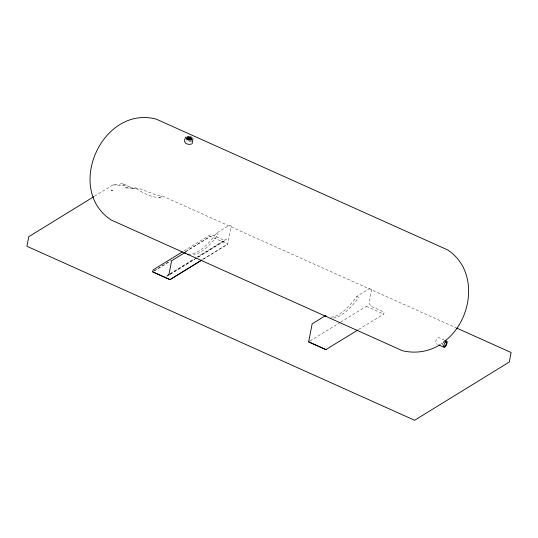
<?xml version="1.0" encoding="UTF-8"?>
<svg xmlns="http://www.w3.org/2000/svg" width="538" height="538" viewBox="0 0 538 538"><rect width="100%" height="100%" fill="white"/><g stroke="black" fill="none" stroke-linecap="round" stroke-linejoin="round"><path stroke-width="0.4" stroke-dasharray="2.69 2.02" d="M442.411 345.214L442.942 343.163M202.846 259.477L227.803 244.124L231.266 226.115L229.343 225.254L216.135 233.378L214.608 235.705A55.239 22.125 -65.8 0 1 189.356 254.198M358.658 329.438L383.735 314.105L384.119 312.107L370.245 305.88L370.05 304.548L369.034 303.62L371.812 289.188L369.888 288.328L356.681 296.451L355.147 298.778A55.239 22.125 -65.8 0 1 329.902 317.272M440.427 344.428L442.364 343.049M94.439 196.296L113.007 184.877L114.762 184.379L117.983 184.689L122.422 183.438L134.023 188.777L135.542 188.011C142.657 192.839 150.519 197.11 159.436 197.607L162.584 196.094L455.948 327.756M183.781 251.017L210.869 234.353L224.743 240.58L196.942 257.682M154.043 270.977L171.151 260.453M185.408 251.683L210.358 236.337L227.803 244.124M154.164 270.997L169.847 261.354M185.536 251.703L210.486 236.357M170.331 273.492L193.855 259.02M196.706 257.265L225.382 239.625L226.565 239.686L197.338 257.662M169.853 274.346L196.229 258.119M170.25 274.326L196.626 258.099M203.438 259.02L227.675 244.104M309.975 340.957L340.043 322.565M340.635 322.101L366.418 306.337M159.436 197.607L162.584 196.094M191.763 141.46L188.804 141.77L186.464 140.909M122.422 183.438L126.033 187.843L135.542 188.011M113.007 184.877L127.97 186.061M126.033 187.843L134.023 188.777L135.401 187.923L140.29 188.905L155.724 194.803L161.972 196.471M216.135 233.378L218.065 234.238L216.532 236.565A55.239 22.125 -65.8 0 1 193.7 254.844M356.681 296.451L358.604 297.312L357.071 299.639A55.239 22.125 -65.8 0 1 332.618 318.113M444.59 340.191L438.786 337.588L437.986 337.736L436.183 340.13L435.585 342.457L435.787 343.486L437.508 344.374M366.297 306.317L383.735 314.105"/><path stroke-width="0.81" d="M191.38 138.495L191.293 139.665L189.114 139.887L187.022 138.952L187.11 137.789L189.289 137.56L191.757 138.616L191.656 140.001L190.358 140.136M192.248 143.148L192.967 138.448M168.824 275.2L171.602 260.775L184.81 252.652L187.661 254.326L326.277 316.539L325.349 315.725L312.141 323.849L308.678 341.859L325.994 349.626M167.002 276.102L168.905 274.367M443.292 342.471L444.536 341.038M186.074 136.867L185.664 137.237C182.557 142.651 186.343 144.984 191.051 144.224M191.676 143.955L192.086 143.585M444.973 340.957C472.559 319.821 479.264 270.318 447.408 249.807L156.215 119.127C102.207 104.843 64.338 189.618 111.326 220.069L185.738 253.465L184.81 252.652M439.781 344.885C428.665 351.791 415.222 353.748 402.518 350.756L328.2 317.4L325.349 315.725M93.72 196.74L28.736 236.713L26.9 246.263L414.63 420.265L509.264 362.047L511.1 352.504L456.715 328.099M182.355 251.898L153.128 269.874L152.738 271.878L170.055 279.646L202.133 259.915M201.299 260.331L169.934 279.625L152.617 271.858M358.073 329.895L325.867 349.606L308.55 341.838M189.275 137.506L186.686 137.775L186.578 139.16L189.067 140.277M187.506 136.444L189.416 136.517M446.607 341.522L445.477 341.986L444.307 343.775L443.769 345.826L444.193 346.956M190.391 136.739L192.046 137.486M443.796 345.941L444.738 346.337L446.096 344.528L446.527 342.316L445.403 341.812M445.316 340.52L447.038 341.408L447.239 342.437L446.244 345.537L444.839 347.158L444.038 347.306L438.961 345.026M189.033 254.783A55.239 22.125 -65.8 0 1 187.661 254.326M111.904 190.613L112.045 190.237L111.904 190.613M187.547 137.836L187.473 138.77L189.154 139.53L190.909 139.342L190.983 138.407L189.295 137.654L187.547 137.836M187.977 137.916L187.923 138.622L189.194 139.194L190.519 139.053L190.573 138.347L189.302 137.775L187.977 137.916M188.414 138.024L188.374 138.501L189.228 138.878L190.109 138.791L190.149 138.313L188.414 138.024M188.845 138.172L189.699 138.555L188.845 138.172"/></g></svg>
